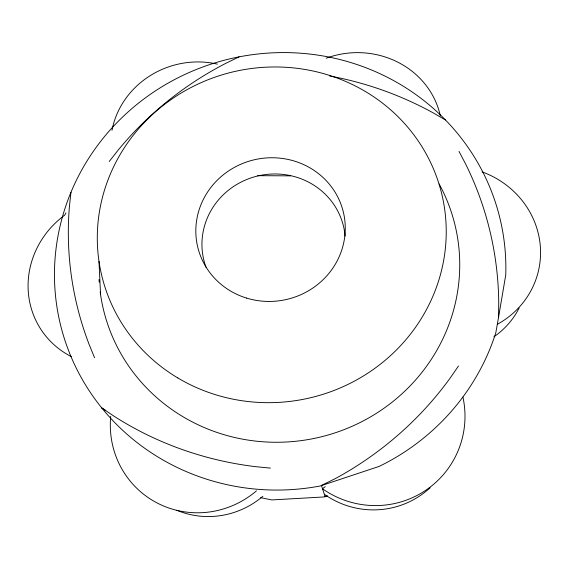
<?xml version="1.0" encoding="UTF-8"?>
<svg xmlns="http://www.w3.org/2000/svg" width="569" height="569" viewBox="0 0 569 569"><rect width="100%" height="100%" fill="white"/><g stroke="black" fill="none" stroke-linecap="round" stroke-linejoin="round"><path stroke-width="0.85" d="M322.395 485.272L379.217 466.388A226.085 218.347 -12.9 0 0 495.848 332.573L498.565 317.232L498.736 302.48A341.997 327.644 -33.7 0 0 465.542 163.836L459.005 151.404M70.969 192.301L69.468 206.028A339.978 323.889 5.9 0 0 89.12 344.423L94.596 357.801M498.565 317.232L505.749 274.969A226.085 218.347 -12.9 0 0 271.491 52.896A226.085 218.347 -12.9 0 0 55.79 298.362A226.085 218.347 -12.9 0 0 320.354 485.954L335.354 478.593A332.31 313.106 -21.9 0 0 449.951 378.349L458.5 365.988M65.897 212.884L64.702 215.167A87.32 82.654 -34 0 0 71.289 356.607M109.212 161.489L117.925 150.394A350.07 342.581 19 0 1 226.476 62.995L239.072 56.872M325.226 486.659L322.523 488.807A91.268 90.023 38.1 0 0 424.709 490.955A91.268 90.023 38.1 0 0 462.917 397.013M326.634 495.983L324.145 496.943L271.826 499.931L260.623 497.647M327.623 495.912L325.141 496.751L321.513 485.727M257.679 175.679L290.674 175.857M270.41 468.123L255.076 466.601A330.539 310.66 -8 0 1 113.971 416.159L101.751 407.923L105.308 410.199M445.442 119.945L433.052 112.797A350.838 346.613 -46.7 0 0 329.8 76.011M98.992 261.399L100.564 294.578M439.154 183.979A180.786 174.512 -12.9 0 1 333.235 433.443A180.786 174.512 -12.9 0 1 100.194 291.954M99.212 282.203A180.786 174.512 -12.9 0 1 99.042 279.528M256.477 490.848A90.82 88.529 -53.1 0 1 157.698 503.259A90.82 88.529 -53.1 0 1 110.72 416.373M112.008 130.273A84.326 78.671 -18 0 1 217.33 64.119M206.014 267.259A71.858 69.013 -13 0 1 258.618 175.778A71.858 69.013 -13 0 1 345.12 236.128M519.127 308.042A82.398 78.828 14.3 0 1 493.871 336.841M326.144 58.23A85.051 79.589 -2.5 0 1 440.349 115.927M482.05 171.852A88.494 84.248 13 0 1 540.145 244.336A88.494 84.248 13 0 1 497.583 324.159M430.107 487.768A84.895 83.75 43.2 0 1 324.33 494.29M262.828 496.324A84.461 82.505 -56 0 1 176.923 510.315M177.848 377.965A174.839 167.478 -13 0 0 446.06 239.172A174.839 167.478 -13 0 0 191.362 87.334A174.839 167.478 -13 0 0 177.848 377.965M246.498 298.056A74.888 71.687 -13 0 0 343.84 214.257A74.888 71.687 -13 0 0 221.284 176.482A74.888 71.687 -13 0 0 246.498 298.056"/></g></svg>
